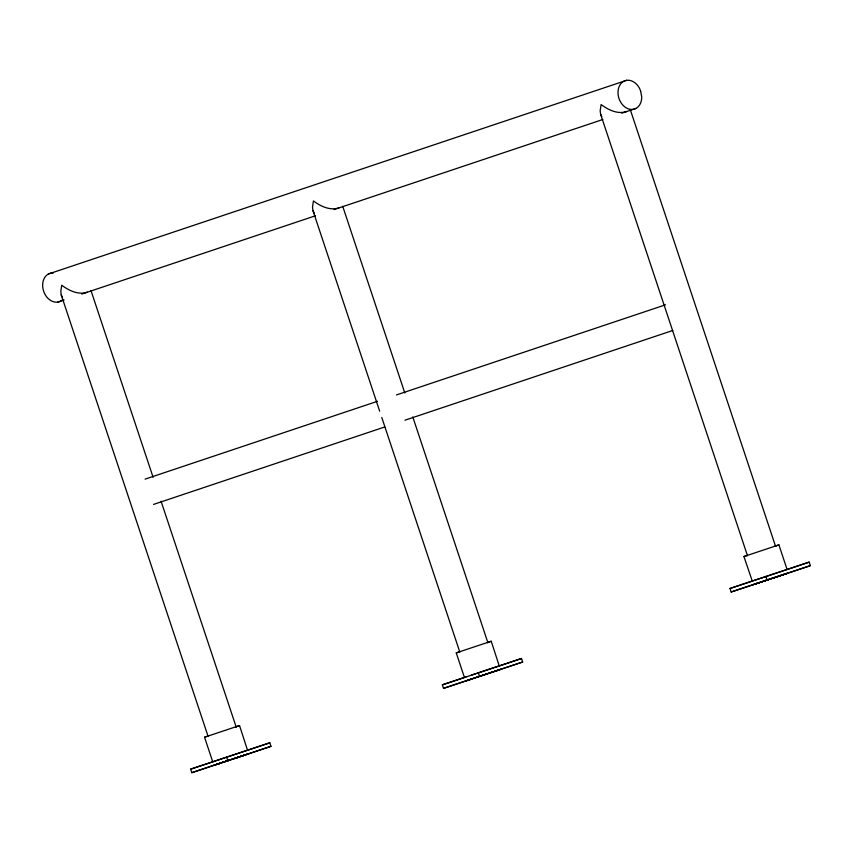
<?xml version="1.0" encoding="UTF-8"?>
<svg xmlns="http://www.w3.org/2000/svg" width="853" height="853" viewBox="0 0 853 853"><rect width="100%" height="100%" fill="white"/><g stroke="black" fill="none" stroke-linecap="round" stroke-linejoin="round"><path stroke-width="1.28" d="M87.379 292.163C78.668 295.373 68.688 290.478 61.725 285.222L60.808 291.481L61.235 294.882L208.111 736.416M339.089 207.844C330.346 210.894 320.461 206.351 313.435 200.903L312.518 207.162L312.944 210.563L379.67 411.146M626.784 111.455C617.903 114.675 608.136 109.856 601.109 104.535L600.181 110.805L600.608 114.195L747.495 555.73M247.711 750.16L212.728 761.804L204.539 737.216L239.533 725.572L247.53 750.235L269.804 742.814L270.966 746.322L235.012 758.37M239.533 725.572L235.545 726.927M464.437 677.485L456.248 652.897L476.731 646.052L491.243 641.253L499.24 665.916M491.243 641.253L487.255 642.608M752.282 581.053L743.923 556.529L778.906 544.886L787.095 569.484L730.008 588.474L731.181 591.993L788.257 572.992L780.282 575.668M778.906 544.886L774.919 546.24M240.909 756.355L245.429 754.83L241.73 756.046M465.973 676.962L442.344 684.842L443.517 688.36L522.686 662.003L521.514 658.495L442.344 684.842M467.145 680.47L465.599 681.003L472.754 678.636M219.52 763.435L213.89 765.322L220.149 763.264M471.229 679.116L469.054 679.852L470.643 679.34M758.893 582.748L753.274 584.636L759.533 582.578M782.638 574.879L784.803 574.144L781.103 575.359M48.408 274.005L626.582 80.321M57.791 302.09L64.103 299.979M81.76 294.061L315.493 215.766M334.099 209.529L602.847 119.505M621.773 113.161L635.965 108.416M145.106 479.13L377.527 401.273M396.485 394.928L665.543 304.798M153.551 504.411L384.746 426.969M404.93 420.209L672.75 330.495M270.966 746.322L191.808 772.679L190.635 769.161L269.804 742.814M730.008 588.474L809.177 562.127L810.35 565.646L774.396 577.684M499.197 665.969L521.514 658.495M788.097 569.186L809.177 562.127M244.886 755.033L248.884 753.679L235.577 758.082M191.808 772.679L227.762 760.631L226.589 757.112M443.517 688.36L522.686 662.003M492.618 672.036L497.139 670.511L490.624 672.654M496.595 670.714L500.594 669.36L494.335 671.418M731.181 591.993L810.35 565.646M471.794 675.011L475.857 673.657M476.976 673.284L499.421 665.841M764.693 580.808L773.746 577.79M767.689 579.816L756.728 583.484L760.428 582.279M772.37 578.313L777.286 576.671M761.249 581.959L764.245 580.957M776.838 576.831L780.9 575.476M472.967 678.53L486.082 674.158M221.865 762.646L224.872 761.644M480.122 676.205L493.237 671.833M228.316 760.492L217.344 764.171L221.044 762.955M237.465 757.507L241.516 756.153M225.309 761.484L238.744 757.016M232.986 758.999L237.902 757.357M234.362 758.477L224.03 761.974M190.635 769.161L212.855 761.804M763.403 581.298L767.785 579.837M771.347 578.601L778.128 576.34M766.57 580.243L770.184 579.038M227.197 760.919L230.811 759.724M747.068 555.506L743.923 556.529M459.394 651.863L456.248 652.897M207.684 736.182L204.539 737.216M600.608 114.195L601.802 116.69M312.944 210.563L314.139 213.058M61.235 294.882L62.429 297.377M630.367 109.888L775.58 546.389M765.973 576.436L767.135 579.944M342.703 206.255L404.812 392.966M412.788 416.936L487.905 642.757M478.298 672.793L479.471 676.312M381.771 417.448L459.82 652.097M90.994 290.574L153.103 477.285M161.078 501.255L236.196 727.076M62.312 299.989A14.938 11.473 71.5 0 1 43.631 291.204A14.938 11.473 71.5 0 1 53.281 272.971M640.656 91.271L640.027 89.394A14.938 11.473 71.5 0 0 620.632 83.957A14.938 11.473 71.5 0 0 625.995 107.745A14.938 11.473 71.5 0 0 641.723 96.911L640.656 91.271"/></g></svg>
